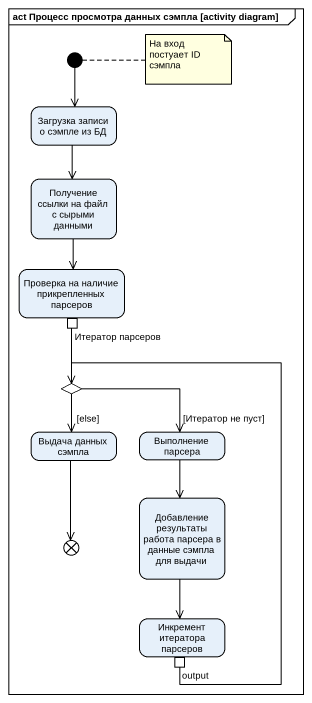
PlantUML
@startuml
mainframe act Процесс просмотра данных сэмпла [activity diagram]
hide empty description
state initial1 <<start>>
state "Загрузка записи о сэмпле из БД" as Загрузка_записи_о_сэмпле_из
state "Получение ссылки на файл с сырыми данными" as Получение_ссылки_на_файл_с
state "Проверка на наличие прикрепленных парсеров" as Проверка_на_наличие {
  state "Итератор парсеров" as Итератор_парсеров <<outputPin>>
}
state choice1 <<choice>>
state "Выдача данных сэмпла" as Выдача_данных_сэмпла
state "Выполнение парсера" as Выполнение_парсера
state "Добавление результаты работа парсера в данные сэмпла для выдачи" as Добавление_результаты
state flowfinal1 <<end>>
state "Инкремент итератора парсеров" as Инкремент_итератора_парсеров {
  state output <<outputPin>>
}
initial1 --> Загрузка_записи_о_сэмпле_из
Загрузка_записи_о_сэмпле_из --> Получение_ссылки_на_файл_с
Получение_ссылки_на_файл_с --> Проверка_на_наличие
Итератор_парсеров --> choice1
choice1 --> Выдача_данных_сэмпла : [else]
choice1 -right-> Выполнение_парсера : [Итератор не пуст]
Выдача_данных_сэмпла --> flowfinal1
Выполнение_парсера --> Добавление_результаты
Добавление_результаты --> Инкремент_итератора_парсеров
output -up-> choice1
note right of initial1 : На вход постуает ID сэмпла
@enduml
